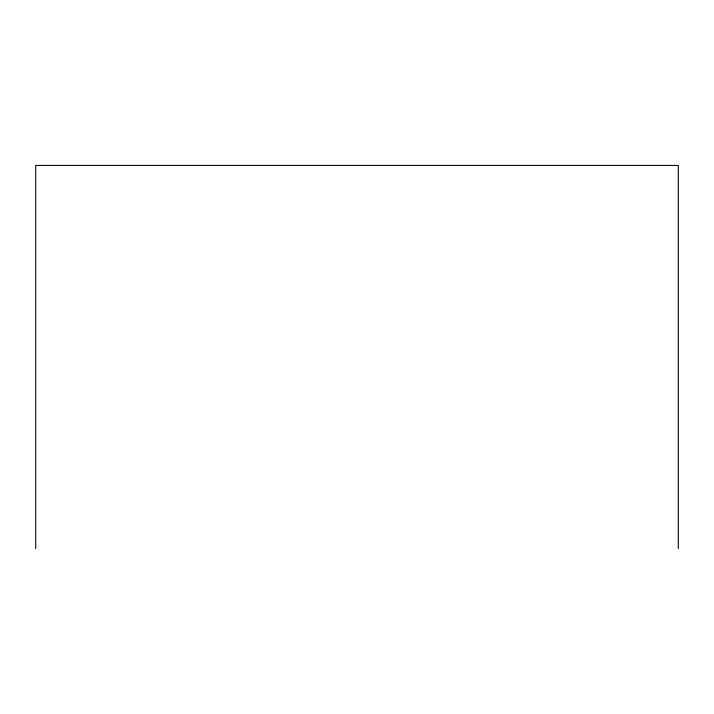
<?xml version="1.0" encoding="UTF-8"?>
<svg xmlns="http://www.w3.org/2000/svg" width="714" height="714" viewBox="0 0 714 714"><rect width="100%" height="100%" fill="white"/><g stroke="black" fill="none" stroke-linecap="round" stroke-linejoin="round"><path stroke-width="1.07" d="M678.3 548.575L678.3 165.425L35.7 165.425L35.7 548.575"/></g></svg>
